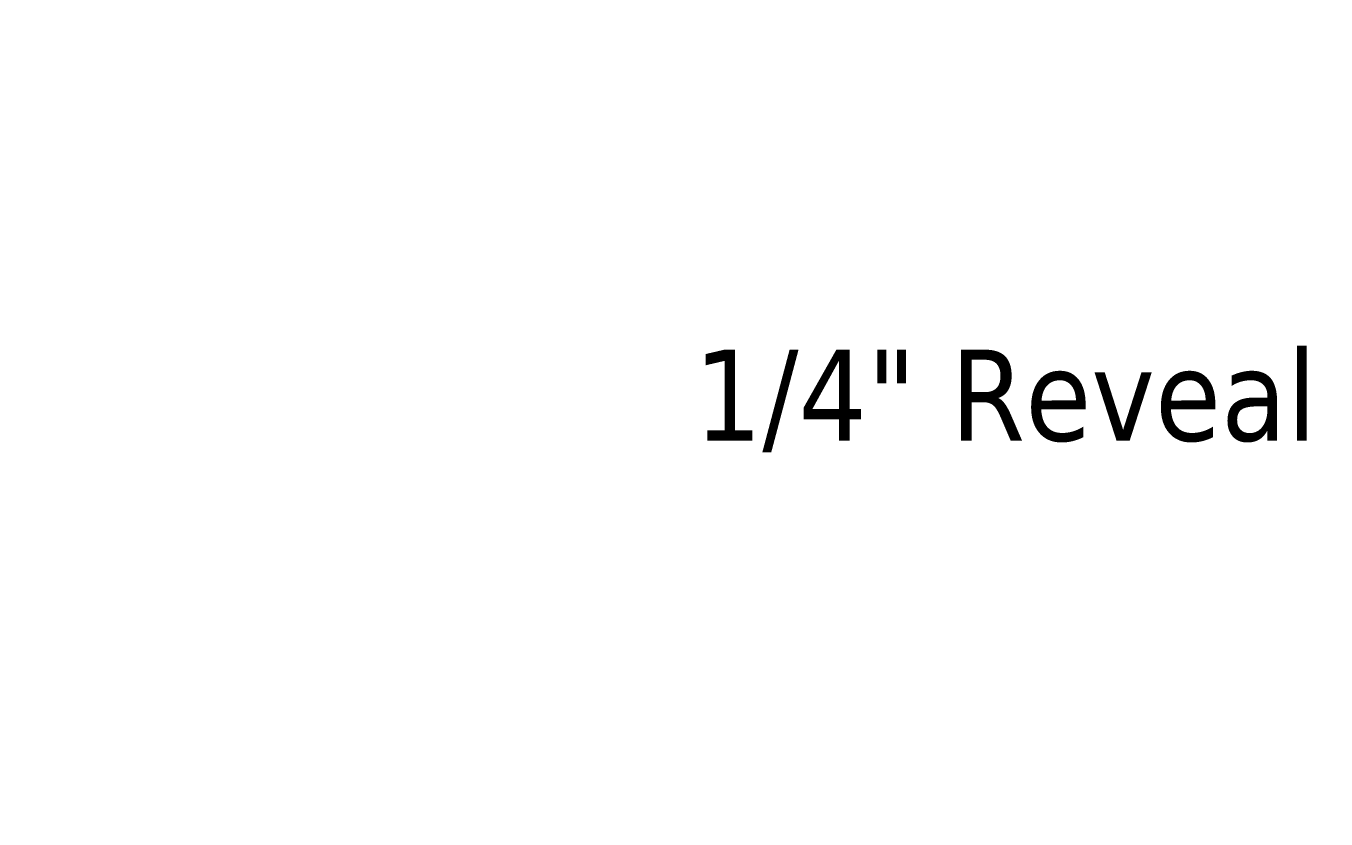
# Model space of a CAD drawing. Header units: millimetres. Extents: x 307 to 1784, y 295 to 1332.
# Drawn here: x 1242.9 to 1310.8, y 1097.7 to 1139.1 of the extents above; entities that cross this region are included whole.
import ezdxf

# ---------------------------------------------------------------- set-up
doc = ezdxf.new("R2010")
doc.units = ezdxf.units.MM
doc.layers.add('尺寸標注', color=1, linetype='Continuous', lineweight=30)
doc.layers.add('細實線', color=1, linetype='Continuous', lineweight=13)
doc.styles.add('DIM', font='txt.shx', dxfattribs={"width": 0.7, "bigfont": 'chineset.shx'})
doc.styles.get("Standard").update_dxf_attribs({"font": 'arial.ttf'})
doc.dimstyles.new('mm+in(开孔纸尺寸)', dxfattribs={"dimscale": 3, "dimtxt": 3.8, "dimasz": 2, "dimexe": 1.25, "dimexo": 0.625, "dimgap": 2, "dimtad": 1, "dimtxsty": 'DIM', "dimcen": 0, "dimclrd": 256, "dimclre": 256, "dimclrt": 3, "dimadec": 0, "dimazin": 0, "dimtfac": 1, "dimtmove": 0, "dimatfit": 1, "dimfxl": 1, "dimlwd": -1, "dimarcsym": 0})

# ---------------------------------------------------------------- blocks, each defined once
blk = doc.blocks.new('*D33')
at = {"layer": 'Defpoints', "color": 0}
for p in [(1081.682, 1162.618), (1006.489, 971.515), (1310.802, 971.515)]:
    blk.add_point(p, dxfattribs=at)
at = {"layer": '尺寸標注', "lineweight": -2}
for p, q in [((1079.807, 1162.618), (1002.739, 1162.618)), ((1308.927, 971.515), (1002.739, 971.515))]:
    blk.add_line(p, q, dxfattribs=at)
at = {"layer": '尺寸標注'}
blk.add_line((1006.489, 1156.618), (1006.489, 977.515), dxfattribs=at)
for points in [[(1007.489, 1156.618), (1005.489, 1156.618), (1006.489, 1162.618)], [(1005.489, 977.515), (1007.489, 977.515), (1006.489, 971.515)]]:
    blk.add_solid(points, dxfattribs=at)
at = {"layer": '尺寸標注', "color": 3, "insert": (993.839, 1067.067), "char_height": 11.4, "attachment_point": 5, "rotation": 90, "style": 'DIM'}
blk.add_mtext('191,1mm [7 1/2"]', dxfattribs=at)

msp = doc.modelspace()

# ---------------------------------------------------------------- texts
at = {"layer": '細實線', "char_height": 4.75631, "attachment_point": 1}
for s, insert, width in [('{\\fTahoma|b0|i0|c163|p34; }', (1283.301, 1129.304), 119.34007), ('{\\fTahoma|b0|i0|c163|p34;1/4"\\fTahoma|b0|i0|c0|p34; \\fTahoma|b0|i0|c163|p34;Revea\\fTahoma|b0|i0|c0|p34;l}', (1277.804, 1122.222), 92.91691), ('{\\fTahoma|b0|i0|c163|p34; }', (1283.301, 1122.194), 43.5443)]:
    msp.add_mtext(s, dxfattribs=dict(at, insert=insert, width=width))

# ---------------------------------------------------------------- dimensions: what is measured, and where the dimension line sits
at = {"layer": '尺寸標注'}
dim = msp.add_linear_dim(base=(1006.489, 971.515), p1=(1081.682, 1162.618), p2=(1310.802, 971.515), angle=90, dimstyle='mm+in(开孔纸尺寸)', override={"dimpost": 'mm', "dimtofl": 0}, dxfattribs=at)
dim.commit()
dim.dimension.update_dxf_attribs({"geometry": '*D33', "text_midpoint": (1006.489, 1067.067), "dimtype": 160})

doc.saveas('drawing.dxf')
